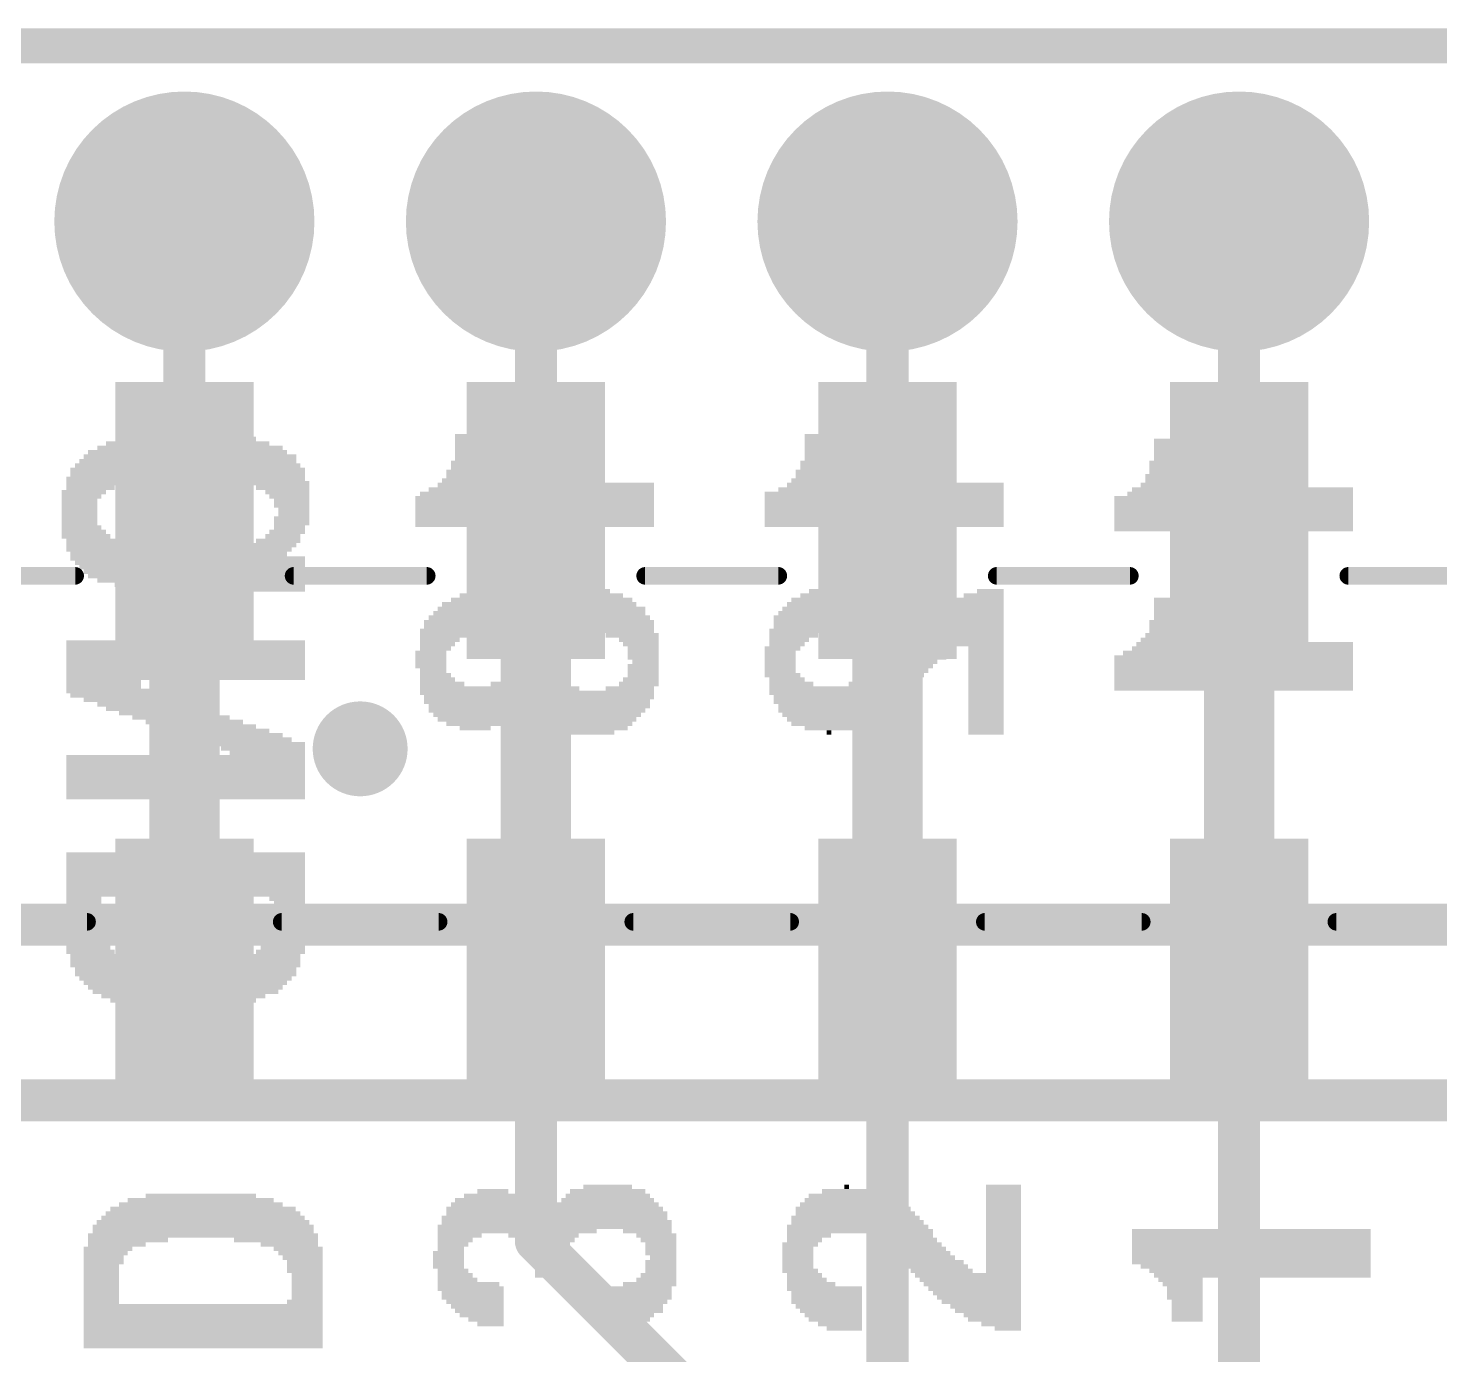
# Model space of a CAD drawing. Extents: x -25 to 82, y -36 to 56.
# Drawn here: x 25.29 to 35.49, y 46.42 to 56.01 of the extents above; entities that cross this region are included whole.
import ezdxf

# ---------------------------------------------------------------- set-up
doc = ezdxf.new("R2010")
doc.units = 0
for name, color, linetype in [('1', 12, 'CONTINUOUS'), ('16', 132, 'CONTINUOUS'), ('17', 110, 'CONTINUOUS'), ('18', 110, 'CONTINUOUS'), ('20', 31, 'CONTINUOUS'), ('21', 41, 'CONTINUOUS'), ('22', 40, 'CONTINUOUS'), ('51', 53, 'CONTINUOUS')]:
    doc.layers.add(name, color=color, linetype=linetype)

# ---------------------------------------------------------------- blocks, each defined once
blk = doc.blocks.new('RECT')
blk.add_solid([(-0.5, -0.5), (0.5, -0.5), (-0.5, 0.5), (0.5, 0.5)])
blk = doc.blocks.new('ROUNDP')
at = {"const_width": 0.5}
blk.add_lwpolyline([(0, -0.25, 1), (0, 0.25, 1), (0, -0.25)], format="xyb", dxfattribs=at)
blk = doc.blocks.new('ROUNDV')
at = {"const_width": 0.5}
blk.add_lwpolyline([(0, -0.25, 1), (0, 0.25, 1), (0, -0.25)], format="xyb", dxfattribs=at)

msp = doc.modelspace()

# ---------------------------------------------------------------- linework, layer by layer
at = {"layer": '1'}
for points, const_width in [([(0, 55.88), (68.58, 55.88)], 0.254), ([(26.416, 52.45), (26.416, 54.61)], 0.3048), ([(28.956, 52.45), (28.956, 54.61)], 0.3048), ([(31.496, 52.45), (31.496, 54.61)], 0.3048), ([(34.036, 52.45), (34.036, 54.61)], 0.3048), ([(26.416, 52.45), (26.416, 49.15)], 0.508), ([(26.416, 52.45), (26.416, 49.15)], 0.508), ([(28.956, 52.45), (28.956, 49.15)], 0.508), ([(28.956, 52.45), (28.956, 49.15)], 0.508), ([(31.496, 52.45), (31.496, 49.15)], 0.508), ([(31.496, 52.45), (31.496, 49.15)], 0.508), ([(34.036, 52.45), (34.036, 49.15)], 0.508), ([(34.036, 52.45), (34.036, 49.15)], 0.508), ([(28.956, 49.15), (28.956, 52.45)], 0.254), ([(31.496, 52.45), (31.496, 49.15)], 0.254), ([(34.036, 52.45), (34.036, 49.15)], 0.254), ([(28.956, 49.15), (28.956, 47.244)], 0.3048), ([(31.496, 49.15), (31.496, 45.974)], 0.3048), ([(34.036, 49.15), (34.036, 45.974)], 0.3048), ([(28.956, 47.244), (36.83, 39.37)], 0.3048)]:
    msp.add_lwpolyline(points, dxfattribs=dict(at, const_width=const_width))
for points, const_width in [([(26.4922, 54.61, 1), (26.3398, 54.61)], 0.1524), ([(29.0322, 54.61, 1), (28.8798, 54.61)], 0.1524), ([(31.5722, 54.61, 1), (31.4198, 54.61)], 0.1524), ([(34.1122, 54.61, 1), (33.9598, 54.61)], 0.1524), ([(26.543, 52.45, 1), (26.289, 52.45)], 0.254), ([(26.543, 52.45, 1), (26.289, 52.45)], 0.254), ([(29.083, 52.45, 1), (28.829, 52.45)], 0.254), ([(29.083, 52.45, 1), (28.829, 52.45)], 0.254), ([(31.623, 52.45, 1), (31.369, 52.45)], 0.254), ([(31.623, 52.45, 1), (31.369, 52.45)], 0.254), ([(34.163, 52.45, 1), (33.909, 52.45)], 0.254), ([(34.163, 52.45, 1), (33.909, 52.45)], 0.254), ([(26.3398, 52.45, 1), (26.4922, 52.45)], 0.1524), ([(28.8798, 52.45, 1), (29.0322, 52.45)], 0.1524), ([(29.0195, 52.45, 1), (28.8925, 52.45)], 0.127), ([(31.4198, 52.45, 1), (31.5722, 52.45)], 0.1524), ([(31.5595, 52.45, 1), (31.4325, 52.45)], 0.127), ([(33.9598, 52.45, 1), (34.1122, 52.45)], 0.1524), ([(34.0995, 52.45, 1), (33.9725, 52.45)], 0.127), ([(26.289, 49.15, 1), (26.543, 49.15)], 0.254), ([(26.289, 49.15, 1), (26.543, 49.15)], 0.254), ([(28.829, 49.15, 1), (29.083, 49.15)], 0.254), ([(28.829, 49.15, 1), (29.083, 49.15)], 0.254), ([(29.0322, 49.15, 1), (28.8798, 49.15)], 0.1524), ([(31.369, 49.15, 1), (31.623, 49.15)], 0.254), ([(31.369, 49.15, 1), (31.623, 49.15)], 0.254), ([(31.5722, 49.15, 1), (31.4198, 49.15)], 0.1524), ([(33.909, 49.15, 1), (34.163, 49.15)], 0.254), ([(33.909, 49.15, 1), (34.163, 49.15)], 0.254), ([(34.1122, 49.15, 1), (33.9598, 49.15)], 0.1524), ([(28.8925, 49.15, 1), (29.0195, 49.15)], 0.127), ([(31.4325, 49.15, 1), (31.5595, 49.15)], 0.127), ([(33.9725, 49.15, 1), (34.0995, 49.15)], 0.127), ([(29.0099, 47.2979, 1), (28.9021, 47.1901)], 0.1524), ([(28.8798, 47.244, 1), (29.0322, 47.244)], 0.1524)]:
    msp.add_lwpolyline(points, format="xyb", dxfattribs=dict(at, const_width=const_width))
at = {"layer": '16'}
for points, const_width in [([(0, 55.88), (68.58, 55.88)], 0.254), ([(24.13, 49.53), (58.42, 49.53)], 0.3048), ([(24.13, 48.26), (59.69, 48.26)], 0.3048)]:
    msp.add_lwpolyline(points, dxfattribs=dict(at, const_width=const_width))
at = {"layer": '20', "const_width": 0.2032}
msp.add_lwpolyline([(0, 55.88), (64.516, 55.88)], dxfattribs=at)
at = {"layer": '21', "const_width": 0.127}
for points in [[(24.665, 52.05), (25.627, 52.05)], [(27.205, 52.05), (28.167, 52.05)], [(29.745, 52.05), (30.707, 52.05)], [(32.285, 52.05), (33.247, 52.05)], [(34.825, 52.05), (35.787, 52.05)], [(25.713, 49.55), (24.579, 49.55)], [(28.253, 49.55), (27.119, 49.55)], [(30.793, 49.55), (29.659, 49.55)], [(33.333, 49.55), (32.199, 49.55)], [(35.873, 49.55), (34.739, 49.55)]]:
    msp.add_lwpolyline(points, dxfattribs=at)
at = {"layer": '21', "const_width": 0.0635}
for points in [[(25.627, 52.0183, 1), (25.627, 52.0818)], [(27.205, 52.0818, 1), (27.205, 52.0183)], [(28.167, 52.0183, 1), (28.167, 52.0818)], [(29.745, 52.0818, 1), (29.745, 52.0183)], [(30.707, 52.0183, 1), (30.707, 52.0818)], [(32.285, 52.0818, 1), (32.285, 52.0183)], [(33.247, 52.0183, 1), (33.247, 52.0818)], [(34.825, 52.0818, 1), (34.825, 52.0183)], [(25.713, 49.5183, 1), (25.713, 49.5818)], [(27.119, 49.5818, 1), (27.119, 49.5183)], [(28.253, 49.5183, 1), (28.253, 49.5818)], [(29.659, 49.5818, 1), (29.659, 49.5183)], [(30.793, 49.5183, 1), (30.793, 49.5818)], [(32.199, 49.5818, 1), (32.199, 49.5183)], [(33.333, 49.5183, 1), (33.333, 49.5818)], [(34.739, 49.5818, 1), (34.739, 49.5183)]]:
    msp.add_lwpolyline(points, format="xyb", dxfattribs=at)

# ---------------------------------------------------------------- block references
at = {"layer": '1', "xscale": 2}
for p, rotation in [((26.416, 52.45), 270), ((28.956, 52.45), 90), ((31.496, 52.45), 270), ((34.036, 52.45), 90), ((26.416, 49.15), 90), ((28.956, 49.15), 270), ((31.496, 49.15), 90), ((34.036, 49.15), 270)]:
    msp.add_blockref('RECT', p, dxfattribs=dict(at, rotation=rotation))
at = {"layer": '17', "xscale": 1.8796, "yscale": 1.8796, "rotation": 90}
for p in [(26.416, 54.61), (26.416, 54.61), (28.956, 54.61), (28.956, 54.61), (31.496, 54.61), (31.496, 54.61), (34.036, 54.61), (34.036, 54.61)]:
    msp.add_blockref('ROUNDP', p, dxfattribs=at)
at = {"layer": '18', "xscale": 0.6858, "yscale": 0.6858}
msp.add_blockref('ROUNDV', (27.686, 50.8), dxfattribs=at)
msp.add_blockref('ROUNDV', (27.686, 50.8), dxfattribs=at)
at = {"layer": '21'}
for p, xscale, yscale in [((29.4742, 47.6347), 0.3505, 0.032), ((31.2001, 47.6347), 0.033, 0.032), ((32.3342, 47.6347), 0.254, 0.032), ((26.5341, 47.5386), 1.0541, 0.032), ((26.5354, 47.5706), 0.7976, 0.032), ((28.6436, 47.5386), 0.5436, 0.032), ((28.6436, 47.5706), 0.4166, 0.032), ((28.6436, 47.6026), 0.2235, 0.032), ((29.4742, 47.5386), 0.6706, 0.032), ((29.4754, 47.5706), 0.6071, 0.032), ((29.4742, 47.6026), 0.5436, 0.032), ((31.2318, 47.5386), 0.6706, 0.032), ((31.2153, 47.5706), 0.5766, 0.032), ((31.2153, 47.6026), 0.3835, 0.032), ((32.3342, 47.6026), 0.254, 0.032), ((32.3342, 47.5706), 0.254, 0.032), ((32.3342, 47.5386), 0.254, 0.032), ((26.5506, 47.4109), 1.4681, 0.032), ((26.5506, 47.4429), 1.4072, 0.032), ((26.5506, 47.4749), 1.3411, 0.032), ((26.5354, 47.5068), 1.1836, 0.0318), ((28.6436, 47.4109), 0.7366, 0.032), ((28.6436, 47.4749), 0.6706, 0.032), ((28.6601, 47.4429), 0.7036, 0.032), ((28.6449, 47.5068), 0.6071, 0.0318), ((29.4907, 47.4429), 0.8306, 0.032), ((29.4907, 47.4109), 0.8306, 0.032), ((29.4742, 47.5068), 0.7366, 0.0318), ((29.4894, 47.4749), 0.7671, 0.032), ((31.2636, 47.4109), 0.9271, 0.032), ((31.2484, 47.4749), 0.8306, 0.032), ((31.2636, 47.4429), 0.8611, 0.032), ((31.2318, 47.5068), 0.7366, 0.0318), ((32.3342, 47.5068), 0.254, 0.0318), ((32.3342, 47.4749), 0.254, 0.032), ((32.3342, 47.4429), 0.254, 0.032), ((32.3342, 47.4109), 0.254, 0.032), ((26.5519, 47.3471), 1.5977, 0.032), ((26.5519, 47.3151), 1.5977, 0.032), ((26.5506, 47.379), 1.5342, 0.0318), ((29.0906, 47.3471), 1.6916, 0.032), ((28.8201, 47.3151), 1.1506, 0.032), ((28.6588, 47.379), 0.7671, 0.0318), ((29.5059, 47.379), 0.8611, 0.0318), ((29.7612, 47.3151), 0.3505, 0.032), ((31.2801, 47.3471), 1.0211, 0.032), ((31.2966, 47.3151), 1.0541, 0.032), ((31.2788, 47.379), 0.9576, 0.0318), ((32.3342, 47.379), 0.254, 0.0318), ((32.3342, 47.3471), 0.254, 0.032), ((32.3342, 47.3151), 0.254, 0.032), ((34.1236, 47.3151), 1.7247, 0.032), ((26.5506, 47.2831), 1.6612, 0.032), ((26.0083, 47.2511), 0.5766, 0.032), ((25.9283, 47.2192), 0.4166, 0.0318), ((27.0777, 47.2511), 0.6071, 0.032), ((27.1742, 47.2192), 0.414, 0.0318), ((28.4048, 47.2831), 0.32, 0.032), ((28.3718, 47.2511), 0.254, 0.032), ((28.3566, 47.2192), 0.2235, 0.0318), ((29.0106, 47.2831), 0.5105, 0.032), ((29.0436, 47.2511), 0.3835, 0.032), ((29.0424, 47.2192), 0.32, 0.0318), ((29.826, 47.2831), 0.287, 0.032), ((29.8412, 47.2511), 0.2565, 0.032), ((29.8577, 47.2192), 0.2235, 0.0318), ((30.8648, 47.2192), 0.2565, 0.0318), ((30.9283, 47.2831), 0.3175, 0.032), ((30.8966, 47.2511), 0.254, 0.032), ((31.5836, 47.2831), 0.4801, 0.032), ((31.6306, 47.2511), 0.447, 0.032), ((31.6789, 47.2192), 0.4166, 0.0318), ((32.3342, 47.2831), 0.254, 0.032), ((32.3342, 47.2511), 0.254, 0.032), ((32.3342, 47.2192), 0.254, 0.0318), ((34.1236, 47.2831), 1.7247, 0.032), ((34.1236, 47.2511), 1.7247, 0.032), ((34.1236, 47.2192), 1.7247, 0.0318), ((25.8483, 47.1554), 0.3175, 0.032), ((25.8648, 47.1874), 0.3505, 0.032), ((25.8331, 47.1234), 0.287, 0.032), ((27.2377, 47.1874), 0.3531, 0.032), ((27.2542, 47.1554), 0.32, 0.032), ((27.2707, 47.1234), 0.287, 0.032), ((28.3235, 47.1554), 0.2235, 0.032), ((28.3235, 47.1234), 0.2235, 0.032), ((28.3401, 47.1874), 0.1905, 0.032), ((29.0589, 47.1874), 0.287, 0.032), ((29.0601, 47.1554), 0.2235, 0.032), ((29.0601, 47.1234), 0.2235, 0.032), ((29.8577, 47.1874), 0.2235, 0.032), ((29.8577, 47.1554), 0.2235, 0.032), ((29.8742, 47.1234), 0.1905, 0.032), ((30.8483, 47.1874), 0.2235, 0.032), ((30.8483, 47.1554), 0.2235, 0.032), ((30.8483, 47.1234), 0.2235, 0.032), ((31.7106, 47.1874), 0.414, 0.032), ((31.7424, 47.1554), 0.4166, 0.032), ((31.7754, 47.1234), 0.4166, 0.032), ((32.3342, 47.1874), 0.254, 0.032), ((32.3342, 47.1554), 0.254, 0.032), ((32.3342, 47.1234), 0.254, 0.032), ((34.1236, 47.1874), 1.7247, 0.032), ((34.1236, 47.1554), 1.7247, 0.032), ((34.1236, 47.1234), 1.7247, 0.032), ((25.8331, 47.0913), 0.287, 0.032), ((25.8166, 47.0595), 0.254, 0.0318), ((25.8166, 47.0276), 0.254, 0.032), ((27.2859, 47.0913), 0.2565, 0.032), ((27.2859, 47.0595), 0.2565, 0.0318), ((27.2859, 47.0276), 0.2565, 0.032), ((28.3235, 47.0913), 0.2235, 0.032), ((28.3235, 47.0595), 0.2235, 0.0318), ((28.3566, 47.0276), 0.2235, 0.032), ((29.0601, 47.0913), 0.2235, 0.032), ((29.0601, 47.0595), 0.2235, 0.0318), ((29.0601, 47.0276), 0.2235, 0.032), ((29.8577, 47.0913), 0.2235, 0.032), ((29.8577, 47.0595), 0.2235, 0.0318), ((29.8577, 47.0276), 0.2235, 0.032), ((30.8483, 47.0913), 0.2235, 0.032), ((30.8483, 47.0595), 0.2235, 0.0318), ((30.8648, 47.0276), 0.2565, 0.032), ((31.8237, 47.0913), 0.447, 0.032), ((31.8541, 47.0595), 0.447, 0.0318), ((31.8872, 47.0276), 0.447, 0.032), ((32.3342, 47.0913), 0.254, 0.032), ((32.3342, 47.0595), 0.254, 0.0318), ((32.3342, 47.0276), 0.254, 0.032), ((34.1236, 47.0913), 1.7247, 0.032), ((34.1554, 47.0595), 1.6612, 0.0318), ((34.1871, 47.0276), 1.5977, 0.032), ((25.8166, 46.9956), 0.254, 0.032), ((25.8166, 46.9636), 0.254, 0.032), ((25.8166, 46.9317), 0.254, 0.0318), ((25.8166, 46.8998), 0.254, 0.032), ((27.3025, 46.9956), 0.2235, 0.032), ((27.3025, 46.9636), 0.2235, 0.032), ((27.3025, 46.9317), 0.2235, 0.0318), ((27.3025, 46.8998), 0.2235, 0.032), ((28.3718, 46.9956), 0.254, 0.032), ((28.3883, 46.9636), 0.287, 0.032), ((28.4683, 46.9317), 0.447, 0.0318), ((28.4836, 46.8998), 0.4775, 0.032), ((29.0601, 46.9956), 0.2235, 0.032), ((29.6977, 46.8998), 0.4775, 0.032), ((29.7777, 46.9317), 0.3835, 0.0318), ((29.826, 46.9636), 0.287, 0.032), ((29.8412, 46.9956), 0.2565, 0.032), ((30.8966, 46.9956), 0.254, 0.032), ((30.9131, 46.9636), 0.287, 0.032), ((30.9448, 46.9317), 0.3505, 0.0318), ((31.0401, 46.8998), 0.541, 0.032), ((32.0777, 46.9956), 0.7671, 0.032), ((32.0942, 46.9636), 0.7341, 0.032), ((32.1094, 46.9317), 0.7036, 0.0318), ((32.1259, 46.8998), 0.6706, 0.032), ((34.2036, 46.9956), 1.5646, 0.032), ((33.6118, 46.9636), 0.32, 0.032), ((33.6283, 46.9317), 0.287, 0.0318), ((33.6436, 46.8998), 0.2565, 0.032), ((25.8166, 46.8678), 0.254, 0.032), ((25.8166, 46.8358), 0.254, 0.032), ((25.8166, 46.8038), 0.254, 0.032), ((27.2859, 46.8038), 0.2565, 0.032), ((27.3025, 46.8678), 0.2235, 0.032), ((27.3025, 46.8358), 0.2235, 0.032), ((28.4988, 46.8678), 0.447, 0.032), ((28.4988, 46.8358), 0.447, 0.032), ((28.5153, 46.8038), 0.414, 0.032), ((29.6824, 46.8038), 0.447, 0.032), ((29.6977, 46.8678), 0.4775, 0.032), ((29.6977, 46.8358), 0.4775, 0.032), ((31.0553, 46.8678), 0.5105, 0.032), ((31.0553, 46.8358), 0.5105, 0.032), ((31.0553, 46.8038), 0.5105, 0.032), ((32.1424, 46.8678), 0.6375, 0.032), ((32.1577, 46.8358), 0.6071, 0.032), ((32.1742, 46.8038), 0.574, 0.032), ((33.6436, 46.8678), 0.2565, 0.032), ((33.6436, 46.8358), 0.2565, 0.032), ((33.6601, 46.8038), 0.2235, 0.032), ((26.5519, 46.7719), 1.7247, 0.0318), ((26.5519, 46.7401), 1.7247, 0.032), ((26.5519, 46.7081), 1.7247, 0.032), ((28.5318, 46.7719), 0.381, 0.0318), ((28.5471, 46.7401), 0.3505, 0.032), ((28.5636, 46.7081), 0.3175, 0.032), ((29.6659, 46.7719), 0.414, 0.0318), ((29.6659, 46.7401), 0.414, 0.032), ((29.6342, 46.7081), 0.3505, 0.032), ((31.0718, 46.7719), 0.4775, 0.0318), ((31.0871, 46.7401), 0.447, 0.032), ((31.1036, 46.7081), 0.414, 0.032), ((32.2059, 46.7719), 0.5105, 0.0318), ((32.2224, 46.7401), 0.4775, 0.032), ((32.2542, 46.7081), 0.414, 0.032), ((33.6601, 46.7719), 0.2235, 0.0318), ((33.6601, 46.7401), 0.2235, 0.032), ((33.6601, 46.7081), 0.2235, 0.032), ((26.5519, 46.6761), 1.7247, 0.032), ((26.5519, 46.6441), 1.7247, 0.032), ((26.5519, 46.6122), 1.7247, 0.0318), ((28.5953, 46.6761), 0.254, 0.032), ((28.6271, 46.6441), 0.1905, 0.032), ((29.6189, 46.6761), 0.32, 0.032), ((29.5859, 46.6441), 0.254, 0.032), ((29.5389, 46.6122), 0.16, 0.0318), ((31.1188, 46.6761), 0.3835, 0.032), ((31.1518, 46.6441), 0.3175, 0.032), ((31.1836, 46.6122), 0.254, 0.0318), ((32.2694, 46.6761), 0.3835, 0.032), ((32.3177, 46.6441), 0.287, 0.032), ((32.3659, 46.6122), 0.1905, 0.0318), ((33.6601, 46.6761), 0.2235, 0.032), ((26.5519, 46.5803), 1.7247, 0.032), ((26.5519, 46.5483), 1.7247, 0.032), ((26.5519, 46.5163), 1.7247, 0.032), ((26.5519, 46.4844), 1.7247, 0.0318)]:
    msp.add_blockref('RECT', p, dxfattribs=dict(at, xscale=xscale, yscale=yscale))
at = {"layer": '22'}
for p, xscale, yscale in [((26.4389, 53.0389), 0.9906, 0.0318), ((26.4084, 53.0708), 0.5436, 0.032), ((28.4836, 53.0581), 0.2235, 0.032), ((28.4836, 53.0261), 0.2235, 0.032), ((31.0083, 53.0581), 0.2235, 0.032), ((31.0083, 53.0261), 0.2235, 0.032), ((33.5331, 53.0261), 0.2235, 0.032), ((26.4389, 52.943), 1.4376, 0.032), ((26.4566, 52.975), 1.3411, 0.032), ((26.4401, 53.007), 1.1811, 0.032), ((28.4836, 52.9941), 0.2235, 0.032), ((28.4836, 52.9622), 0.2235, 0.0318), ((28.4836, 52.9303), 0.2235, 0.032), ((31.0083, 52.9941), 0.2235, 0.032), ((31.0083, 52.9622), 0.2235, 0.0318), ((31.0083, 52.9303), 0.2235, 0.032), ((33.5331, 52.9941), 0.2235, 0.032), ((33.5331, 52.9622), 0.2235, 0.0318), ((33.5331, 52.9303), 0.2235, 0.032), ((26.4401, 52.8152), 1.6942, 0.032), ((26.4401, 52.8472), 1.6281, 0.032), ((26.4401, 52.8791), 1.5672, 0.0318), ((26.4566, 52.911), 1.5342, 0.032), ((28.4683, 52.8663), 0.254, 0.032), ((28.4683, 52.8344), 0.254, 0.0318), ((28.4836, 52.8983), 0.2235, 0.032), ((30.9931, 52.8663), 0.254, 0.032), ((30.9931, 52.8344), 0.254, 0.0318), ((31.0083, 52.8983), 0.2235, 0.032), ((33.5166, 52.8663), 0.2565, 0.032), ((33.5166, 52.8344), 0.2565, 0.0318), ((33.5331, 52.8983), 0.2235, 0.032), ((26.4249, 52.7512), 1.7247, 0.032), ((25.8013, 52.7194), 0.4775, 0.0318), ((26.4401, 52.7832), 1.6942, 0.032), ((27.0472, 52.7194), 0.541, 0.0318), ((28.4366, 52.7385), 0.3175, 0.032), ((28.4518, 52.8025), 0.287, 0.032), ((28.4518, 52.7705), 0.287, 0.032), ((30.9601, 52.7385), 0.32, 0.032), ((30.9766, 52.8025), 0.287, 0.032), ((30.9766, 52.7705), 0.287, 0.032), ((33.5013, 52.7705), 0.287, 0.032), ((33.5013, 52.7385), 0.287, 0.032), ((33.5166, 52.8025), 0.2565, 0.032), ((25.673, 52.6235), 0.287, 0.032), ((25.6896, 52.6555), 0.32, 0.032), ((25.7378, 52.6875), 0.3505, 0.032), ((27.1259, 52.6875), 0.3835, 0.032), ((27.159, 52.6555), 0.3175, 0.032), ((27.1742, 52.6235), 0.287, 0.032), ((28.9471, 52.6108), 1.7247, 0.032), ((28.9636, 52.6428), 1.6916, 0.032), ((28.9954, 52.6746), 1.6281, 0.0318), ((29.0271, 52.7065), 1.5646, 0.032), ((31.4719, 52.6428), 1.7247, 0.032), ((31.4719, 52.6108), 1.7247, 0.032), ((31.5201, 52.6746), 1.6281, 0.0318), ((31.5519, 52.7065), 1.5646, 0.032), ((33.9966, 52.6108), 1.7247, 0.032), ((34.0436, 52.6428), 1.6307, 0.032), ((34.0601, 52.6746), 1.5977, 0.0318), ((33.4848, 52.7065), 0.32, 0.032), ((25.6578, 52.5916), 0.2565, 0.0318), ((25.6578, 52.5597), 0.2565, 0.032), ((25.6578, 52.5277), 0.2565, 0.032), ((27.1907, 52.5916), 0.254, 0.0318), ((27.1907, 52.5597), 0.254, 0.032), ((27.2059, 52.5277), 0.2235, 0.032), ((28.9471, 52.5788), 1.7247, 0.032), ((28.9471, 52.5468), 1.7247, 0.032), ((28.9471, 52.5149), 1.7247, 0.0318), ((31.4719, 52.5788), 1.7247, 0.032), ((31.4719, 52.5468), 1.7247, 0.032), ((31.4719, 52.5149), 1.7247, 0.0318), ((33.9966, 52.5788), 1.7247, 0.032), ((33.9966, 52.5468), 1.7247, 0.032), ((33.9966, 52.5149), 1.7247, 0.0318), ((25.6578, 52.4957), 0.2565, 0.032), ((25.6578, 52.4637), 0.2565, 0.032), ((25.6578, 52.4318), 0.2565, 0.0318), ((26.4884, 52.4957), 0.2565, 0.032), ((26.4884, 52.4637), 0.2565, 0.032), ((26.4884, 52.4318), 0.2565, 0.0318), ((27.1907, 52.4637), 0.254, 0.032), ((27.1907, 52.4318), 0.254, 0.0318), ((27.2059, 52.4957), 0.2235, 0.032), ((28.9471, 52.483), 1.7247, 0.032), ((28.9471, 52.451), 1.7247, 0.032), ((28.9471, 52.419), 1.7247, 0.032), ((31.4719, 52.483), 1.7247, 0.032), ((31.4719, 52.451), 1.7247, 0.032), ((31.4719, 52.419), 1.7247, 0.032), ((33.9966, 52.483), 1.7247, 0.032), ((33.9966, 52.451), 1.7247, 0.032), ((33.9966, 52.419), 1.7247, 0.032), ((25.673, 52.3999), 0.287, 0.032), ((25.6896, 52.3679), 0.32, 0.032), ((25.7048, 52.3359), 0.3505, 0.032), ((25.7696, 52.3039), 0.414, 0.032), ((26.4884, 52.3999), 0.2565, 0.032), ((26.4884, 52.3679), 0.2565, 0.032), ((26.4884, 52.3359), 0.2565, 0.032), ((26.4884, 52.3039), 0.2565, 0.032), ((27.0942, 52.3039), 0.32, 0.032), ((27.1272, 52.3359), 0.254, 0.032), ((27.159, 52.3679), 0.2565, 0.032), ((27.1755, 52.3999), 0.2235, 0.032), ((33.9966, 52.3871), 1.7247, 0.0318), ((25.8178, 52.2721), 0.5105, 0.0318), ((25.8178, 52.2402), 0.5105, 0.032), ((25.8331, 52.2082), 0.4801, 0.032), ((26.4884, 52.2721), 0.2565, 0.0318), ((26.7754, 52.2402), 0.8306, 0.032), ((26.7589, 52.2082), 0.7976, 0.032), ((27.0154, 52.2721), 0.4166, 0.0318), ((25.8331, 52.1762), 0.4801, 0.032), ((25.8496, 52.1443), 0.447, 0.0318), ((25.8648, 52.1124), 0.4166, 0.032), ((26.8237, 52.1762), 0.9271, 0.032), ((26.8237, 52.1443), 0.9271, 0.0318), ((26.8237, 52.1124), 0.9271, 0.032), ((25.8813, 52.0804), 0.3835, 0.032), ((25.8966, 52.0484), 0.3531, 0.032), ((25.9296, 52.0164), 0.287, 0.032), ((26.8237, 52.0804), 0.9271, 0.032), ((26.8237, 52.0484), 0.9271, 0.032), ((26.8237, 52.0164), 0.9271, 0.032), ((25.9931, 51.9845), 0.16, 0.0318), ((26.8237, 51.9845), 0.9271, 0.0318), ((26.8237, 51.9527), 0.9271, 0.032), ((28.5001, 51.9079), 0.1905, 0.032), ((29.4119, 51.9398), 0.16, 0.0318), ((29.4589, 51.9079), 0.254, 0.032), ((31.0248, 51.9079), 0.3175, 0.032), ((31.0566, 51.9398), 0.254, 0.0318), ((32.1907, 51.9079), 0.287, 0.032), ((32.239, 51.9398), 0.1905, 0.0318), ((28.4201, 51.8119), 0.3505, 0.032), ((28.4366, 51.8439), 0.3175, 0.032), ((28.4683, 51.8759), 0.254, 0.032), ((29.4919, 51.8759), 0.32, 0.032), ((29.5389, 51.8119), 0.414, 0.032), ((29.5072, 51.8439), 0.3505, 0.032), ((30.9601, 51.8119), 0.447, 0.032), ((30.9766, 51.8439), 0.414, 0.032), ((30.9918, 51.8759), 0.3835, 0.032), ((32.0954, 51.8119), 0.4775, 0.032), ((32.1272, 51.8439), 0.414, 0.032), ((32.1424, 51.8759), 0.3835, 0.032), ((33.5331, 51.8759), 0.2235, 0.032), ((33.5331, 51.8439), 0.2235, 0.032), ((33.5331, 51.8119), 0.2235, 0.032), ((28.3718, 51.7162), 0.447, 0.032), ((28.3883, 51.7482), 0.414, 0.032), ((28.4048, 51.7801), 0.381, 0.0318), ((29.5389, 51.7801), 0.414, 0.0318), ((29.5554, 51.7482), 0.447, 0.032), ((29.5707, 51.7162), 0.4775, 0.032), ((30.9283, 51.7482), 0.5105, 0.032), ((30.9283, 51.7162), 0.5105, 0.032), ((30.9448, 51.7801), 0.4775, 0.0318), ((32.0307, 51.7162), 0.6071, 0.032), ((32.0472, 51.7482), 0.574, 0.032), ((32.0789, 51.7801), 0.5105, 0.0318), ((33.5166, 51.7162), 0.2565, 0.032), ((33.5331, 51.7801), 0.2235, 0.0318), ((33.5331, 51.7482), 0.2235, 0.032), ((28.3413, 51.6203), 0.447, 0.0318), ((28.2613, 51.5884), 0.287, 0.032), ((28.3566, 51.6522), 0.4775, 0.032), ((28.3718, 51.6842), 0.447, 0.032), ((29.5707, 51.6842), 0.4775, 0.032), ((29.5707, 51.6522), 0.4775, 0.032), ((29.6507, 51.6203), 0.3835, 0.0318), ((29.6989, 51.5884), 0.287, 0.032), ((30.8178, 51.6203), 0.3505, 0.0318), ((30.9131, 51.6522), 0.541, 0.032), ((30.7861, 51.5884), 0.287, 0.032), ((30.9283, 51.6842), 0.5105, 0.032), ((31.9672, 51.5884), 0.7341, 0.032), ((31.9824, 51.6203), 0.7036, 0.0318), ((31.9989, 51.6522), 0.6706, 0.032), ((32.0154, 51.6842), 0.6375, 0.032), ((33.4848, 51.5884), 0.32, 0.032), ((33.5013, 51.6203), 0.287, 0.0318), ((33.5166, 51.6842), 0.2565, 0.032), ((33.5166, 51.6522), 0.2565, 0.032), ((26.4249, 51.5691), 1.7247, 0.032), ((26.4249, 51.5372), 1.7247, 0.0318), ((26.4249, 51.5054), 1.7247, 0.032), ((28.1965, 51.4925), 0.2235, 0.0318), ((28.2448, 51.5564), 0.254, 0.032), ((28.2296, 51.5244), 0.2235, 0.032), ((28.9331, 51.5564), 0.2235, 0.032), ((28.9331, 51.5244), 0.2235, 0.032), ((28.9331, 51.4925), 0.2235, 0.0318), ((29.7142, 51.5564), 0.2565, 0.032), ((29.7307, 51.5244), 0.2235, 0.032), ((29.7307, 51.4925), 0.2235, 0.0318), ((30.7378, 51.5244), 0.2565, 0.032), ((30.7213, 51.4925), 0.2235, 0.0318), ((30.7696, 51.5564), 0.254, 0.032), ((31.7271, 51.4925), 0.447, 0.0318), ((31.7602, 51.5244), 0.447, 0.032), ((31.9507, 51.5564), 0.7671, 0.032), ((32.2072, 51.5244), 0.254, 0.032), ((32.2072, 51.4925), 0.254, 0.0318), ((34.0284, 51.4925), 1.6612, 0.0318), ((34.0601, 51.5244), 1.5977, 0.032), ((34.0766, 51.5564), 1.5646, 0.032), ((26.4249, 51.4734), 1.7247, 0.032), ((26.4249, 51.4413), 1.7247, 0.032), ((26.4249, 51.4093), 1.7247, 0.032), ((28.1965, 51.4607), 0.2235, 0.032), ((28.1965, 51.4287), 0.2235, 0.032), ((28.1965, 51.3966), 0.2235, 0.032), ((28.9331, 51.4607), 0.2235, 0.032), ((28.9331, 51.4287), 0.2235, 0.032), ((28.9331, 51.3966), 0.2235, 0.032), ((29.7307, 51.4607), 0.2235, 0.032), ((29.7307, 51.3966), 0.2235, 0.032), ((29.7472, 51.4287), 0.1905, 0.032), ((30.7213, 51.4607), 0.2235, 0.032), ((30.7213, 51.4287), 0.2235, 0.032), ((30.7213, 51.3966), 0.2235, 0.032), ((31.6154, 51.3966), 0.4166, 0.032), ((31.6484, 51.4287), 0.4166, 0.032), ((31.6967, 51.4607), 0.447, 0.032), ((32.2072, 51.4607), 0.254, 0.032), ((32.2072, 51.4287), 0.254, 0.032), ((32.2072, 51.3966), 0.254, 0.032), ((33.9966, 51.4607), 1.7247, 0.032), ((33.9966, 51.4287), 1.7247, 0.032), ((33.9966, 51.3966), 1.7247, 0.032), ((26.4249, 51.3775), 1.7247, 0.0318), ((26.4249, 51.3456), 1.7247, 0.032), ((26.4249, 51.3136), 1.7247, 0.032), ((25.8331, 51.2816), 0.541, 0.032), ((28.2448, 51.3009), 0.254, 0.032), ((28.2131, 51.3646), 0.1905, 0.032), ((28.2296, 51.3328), 0.2235, 0.0318), ((28.9166, 51.3009), 0.3835, 0.032), ((28.9154, 51.3328), 0.32, 0.0318), ((28.9319, 51.3646), 0.287, 0.032), ((29.7142, 51.3009), 0.2565, 0.032), ((29.7307, 51.3646), 0.2235, 0.032), ((29.7307, 51.3328), 0.2235, 0.0318), ((30.7213, 51.3646), 0.2235, 0.032), ((30.7378, 51.3328), 0.2565, 0.0318), ((30.7696, 51.3009), 0.254, 0.032), ((31.5036, 51.3009), 0.447, 0.032), ((31.5519, 51.3328), 0.4166, 0.0318), ((31.5836, 51.3646), 0.414, 0.032), ((32.2072, 51.3646), 0.254, 0.032), ((32.2072, 51.3328), 0.254, 0.0318), ((32.2072, 51.3009), 0.254, 0.032), ((33.9966, 51.3646), 1.7247, 0.032), ((33.9966, 51.3328), 1.7247, 0.0318), ((33.9966, 51.3009), 1.7247, 0.032), ((25.8813, 51.2178), 0.6375, 0.032), ((25.8331, 51.2497), 0.541, 0.0318), ((25.9448, 51.1858), 0.7036, 0.032), ((28.2778, 51.2689), 0.32, 0.032), ((28.6931, 51.2369), 1.1506, 0.032), ((28.9636, 51.2049), 1.6916, 0.032), ((28.8836, 51.2689), 0.5105, 0.032), ((29.6342, 51.2369), 0.3505, 0.032), ((29.6989, 51.2689), 0.287, 0.032), ((30.8013, 51.2689), 0.3175, 0.032), ((31.1696, 51.2369), 1.0541, 0.032), ((31.1531, 51.2049), 1.0211, 0.032), ((31.4566, 51.2689), 0.4801, 0.032), ((32.2072, 51.2689), 0.254, 0.032), ((32.2072, 51.2369), 0.254, 0.032), ((32.2072, 51.2049), 0.254, 0.032), ((33.9966, 51.2689), 1.7247, 0.032), ((33.9966, 51.2369), 1.7247, 0.032), ((26.0414, 51.1538), 0.7036, 0.032), ((26.1366, 51.1218), 0.701, 0.032), ((26.2001, 51.0899), 0.701, 0.0318), ((28.5318, 51.173), 0.7671, 0.0318), ((28.5166, 51.1411), 0.7366, 0.032), ((28.5331, 51.1091), 0.7036, 0.032), ((28.5166, 51.0771), 0.6706, 0.032), ((29.3789, 51.173), 0.8611, 0.0318), ((29.3637, 51.1411), 0.8306, 0.032), ((29.3637, 51.1091), 0.8306, 0.032), ((29.3624, 51.0771), 0.7671, 0.032), ((31.1518, 51.173), 0.9576, 0.0318), ((31.1366, 51.1411), 0.9271, 0.032), ((31.1366, 51.1091), 0.8611, 0.032), ((31.1214, 51.0771), 0.8306, 0.032), ((32.2072, 51.173), 0.254, 0.0318), ((32.2072, 51.1411), 0.254, 0.032), ((32.2072, 51.1091), 0.254, 0.032), ((32.2072, 51.0771), 0.254, 0.032), ((26.2954, 51.0581), 0.7036, 0.032), ((26.3919, 51.0261), 0.7036, 0.032), ((26.4884, 50.9941), 0.7036, 0.032), ((28.5179, 51.0452), 0.6071, 0.0318), ((28.5166, 51.0134), 0.5436, 0.032), ((28.5166, 50.9814), 0.4166, 0.032), ((29.3472, 51.0452), 0.7366, 0.0318), ((29.3472, 51.0134), 0.6706, 0.032), ((29.3484, 50.9814), 0.6071, 0.032), ((31.1048, 51.0452), 0.7366, 0.0318), ((31.1048, 51.0134), 0.6706, 0.032), ((31.0883, 50.9814), 0.5766, 0.032), ((32.2072, 51.0452), 0.254, 0.0318), ((32.2072, 51.0134), 0.254, 0.032), ((32.2072, 50.9814), 0.254, 0.032), ((26.5836, 50.9621), 0.701, 0.032), ((26.6637, 50.9302), 0.7341, 0.0318), ((26.7602, 50.8983), 0.7341, 0.032), ((28.5166, 50.9494), 0.2235, 0.032), ((29.3472, 50.9494), 0.5436, 0.032), ((29.3472, 50.9173), 0.3505, 0.032), ((31.0883, 50.9494), 0.3835, 0.032), ((31.0731, 50.9173), 0.033, 0.032), ((32.2072, 50.9494), 0.254, 0.032), ((32.2072, 50.9173), 0.254, 0.032), ((26.8389, 50.8663), 0.7036, 0.032), ((26.9354, 50.8343), 0.7036, 0.032), ((26.9837, 50.8024), 0.6071, 0.0318), ((26.4249, 50.7385), 1.7247, 0.032), ((26.4249, 50.7065), 1.7247, 0.032), ((26.4249, 50.6745), 1.7247, 0.032), ((27.0154, 50.7705), 0.5436, 0.032), ((26.4249, 50.6426), 1.7247, 0.0318), ((26.4249, 50.6108), 1.7247, 0.032), ((26.4249, 50.5788), 1.7247, 0.032), ((26.4249, 50.5468), 1.7247, 0.032), ((26.4249, 50.5148), 1.7247, 0.032), ((26.4249, 50.4829), 1.7247, 0.0318), ((26.4249, 50.451), 1.7247, 0.032), ((26.4249, 50.0356), 1.7247, 0.0318), ((26.4249, 50.0037), 1.7247, 0.032), ((26.4249, 49.9717), 1.7247, 0.032), ((26.4249, 49.9397), 1.7247, 0.032), ((26.4249, 49.9078), 1.7247, 0.0318), ((26.4249, 49.876), 1.7247, 0.032), ((26.4249, 49.8439), 1.7247, 0.032), ((26.4249, 49.8119), 1.7247, 0.032), ((26.4249, 49.7799), 1.7247, 0.032), ((26.4249, 49.7481), 1.7247, 0.0318), ((25.6896, 49.7162), 0.254, 0.032), ((25.6896, 49.6842), 0.254, 0.032), ((25.6896, 49.6522), 0.254, 0.032), ((27.159, 49.7162), 0.2565, 0.032), ((27.1755, 49.6842), 0.2235, 0.032), ((27.1755, 49.6522), 0.2235, 0.032), ((25.6896, 49.6202), 0.254, 0.032), ((25.6896, 49.5883), 0.254, 0.0318), ((25.6896, 49.5564), 0.254, 0.032), ((27.1755, 49.6202), 0.2235, 0.032), ((27.1755, 49.5883), 0.2235, 0.0318), ((27.1755, 49.5564), 0.2235, 0.032), ((25.6896, 49.5244), 0.254, 0.032), ((25.6896, 49.4924), 0.254, 0.032), ((25.6896, 49.4605), 0.254, 0.0318), ((27.159, 49.4924), 0.2565, 0.032), ((27.159, 49.4605), 0.2565, 0.0318), ((27.1755, 49.5244), 0.2235, 0.032), ((25.7213, 49.3646), 0.3175, 0.032), ((25.7061, 49.4287), 0.287, 0.032), ((25.7061, 49.3967), 0.287, 0.032), ((27.1272, 49.3646), 0.32, 0.032), ((27.1437, 49.3967), 0.287, 0.032), ((27.159, 49.4287), 0.2565, 0.032), ((25.7378, 49.3326), 0.3505, 0.032), ((25.8013, 49.3008), 0.4166, 0.0318), ((25.8813, 49.2689), 0.5766, 0.032), ((26.9507, 49.2689), 0.6071, 0.032), ((27.0472, 49.3008), 0.414, 0.0318), ((27.1107, 49.3326), 0.3531, 0.032), ((26.4236, 49.2369), 1.6612, 0.032), ((26.4249, 49.2049), 1.5977, 0.032), ((26.4249, 49.1729), 1.5977, 0.032), ((26.4236, 49.141), 1.5342, 0.0318), ((26.4236, 49.1091), 1.4681, 0.032), ((26.4236, 49.0771), 1.4072, 0.032), ((26.4236, 49.0451), 1.3411, 0.032), ((26.4084, 49.0132), 1.1836, 0.0318), ((26.4071, 48.9814), 1.0541, 0.032), ((26.4084, 48.9494), 0.7976, 0.032)]:
    msp.add_blockref('RECT', p, dxfattribs=dict(at, xscale=xscale, yscale=yscale))
at = {"layer": '51', "xscale": 0.508, "yscale": 0.508}
for p in [(26.416, 54.61), (28.956, 54.61), (31.496, 54.61), (34.036, 54.61)]:
    msp.add_blockref('RECT', p, dxfattribs=at)

doc.saveas('drawing.dxf')
